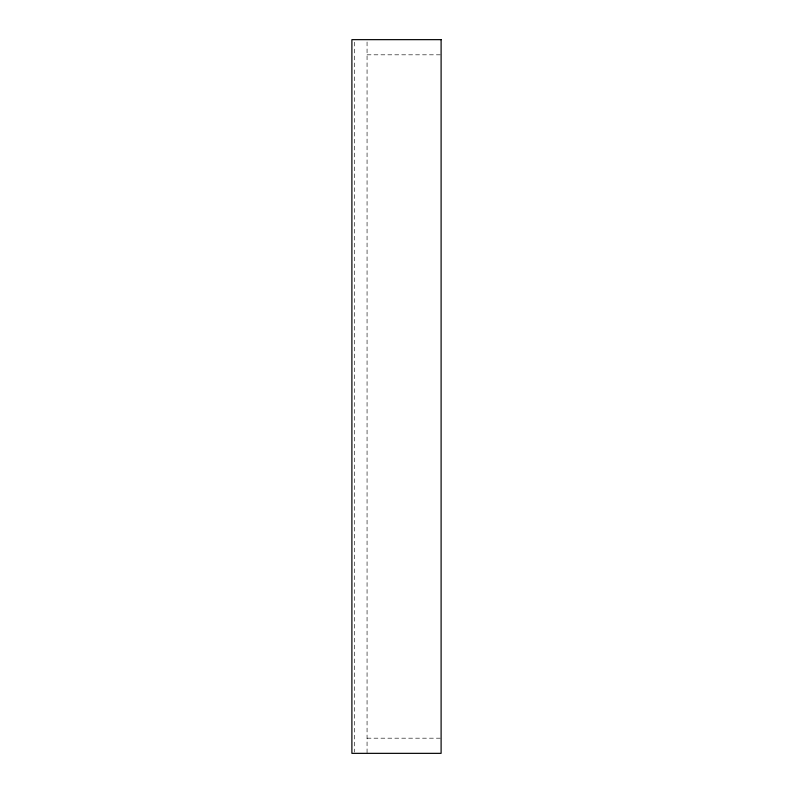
<?xml version="1.0" encoding="UTF-8"?>
<svg xmlns="http://www.w3.org/2000/svg" width="793" height="793" viewBox="0 0 793 793"><rect width="100%" height="100%" fill="white"/><g stroke="black" fill="none" stroke-linecap="round" stroke-linejoin="round"><path stroke-width="0.59" stroke-dasharray="3.96 2.97" d="M367.06 54.816L441.106 54.816M367.06 738.184L441.106 738.184M367.06 41.979L367.06 753.35M354.57 42.128L354.57 752.111"/><path stroke-width="1.19" d="M441.106 39.65L351.894 39.65L351.894 753.35L441.106 753.35L441.106 39.65"/></g></svg>
